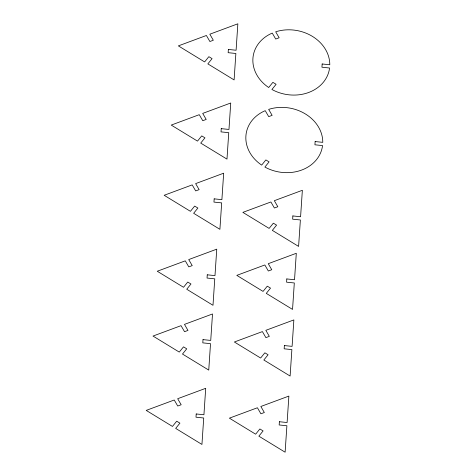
<?xml version="1.0" encoding="UTF-8"?>
<svg xmlns="http://www.w3.org/2000/svg" width="476" height="476" viewBox="0 0 476 476"><rect width="100%" height="100%" fill="white"/><g stroke="black" fill="none" stroke-linecap="round" stroke-linejoin="round"><path stroke-width="0.71" d="M196.207 413.965L195.993 417.202L203.716 417.999L201.943 444.441L175.686 428.4L179.916 423.152L176.697 421.195L172.467 426.437L146.209 410.395L174.24 399.995L177.732 406.034L181.166 404.755L177.673 398.721L205.703 388.315L203.93 414.757L196.207 413.965M203.014 339.626L202.8 342.869L210.517 343.66L208.75 370.102L182.492 354.061L186.723 348.819L183.504 346.855L179.274 352.097L153.01 336.062L181.041 325.655L184.533 331.695L187.966 330.421L184.48 324.382L212.504 313.976L210.737 340.417L203.014 339.626M207.256 274.813L207.048 278.049L214.765 278.847L212.998 305.289L186.735 289.247L190.971 283.999L187.746 282.042L183.516 287.284L157.258 271.243L185.289 260.842L188.782 266.881L192.215 265.602L188.722 259.569L216.753 249.162L214.985 275.604L207.256 274.813M214.17 198.855L213.956 202.092L221.679 202.889L219.906 229.325L193.649 213.29L197.879 208.042L194.66 206.078L190.43 211.326L164.172 195.285L192.197 184.884L195.69 190.924L199.123 189.644L195.636 183.611L223.666 173.204L221.893 199.646L214.17 198.855M221.239 128.645L221.031 131.888L228.748 132.679L226.981 159.121L200.717 143.086L204.954 137.838L201.729 135.874L197.504 141.116L171.241 125.081L199.271 114.68L202.764 120.72L206.197 119.44L202.705 113.401L230.735 103L228.968 129.442L221.239 128.645M228.367 49.444L228.153 52.687L235.87 53.479L234.103 79.92L207.845 63.885L212.076 58.637L208.857 56.674L204.626 61.922L178.363 45.88L206.394 35.48L209.886 41.519L213.319 40.24L209.833 34.201L237.857 23.8L236.09 50.242L228.367 49.444M286.802 278.936L286.594 282.179L294.311 282.97L292.544 309.412L266.28 293.377L270.517 288.129L267.292 286.165L263.061 291.407L236.804 275.372L264.834 264.965L268.327 271.011L271.76 269.731L268.268 263.692L296.298 253.291L294.531 279.733L286.802 278.936M279.382 421.724L279.168 424.967L286.891 425.758L285.118 452.2L258.861 436.165L263.091 430.917L259.872 428.953L255.642 434.195L229.384 418.16L257.415 407.753L260.907 413.799L264.335 412.519L260.848 406.48L288.878 396.08L287.105 422.521L279.382 421.724M284.374 345.57L284.16 348.807L291.877 349.604L290.11 376.046L263.847 360.005L268.083 354.757L264.864 352.799L260.634 358.041L234.37 342L262.401 331.599L265.894 337.639L269.327 336.359L265.834 330.326L293.865 319.92L292.097 346.361L284.374 345.57M292.865 215.937L292.651 219.18L300.374 219.971L298.601 246.413L272.343 230.378L276.574 225.13L273.355 223.167L269.124 228.415L242.867 212.373L270.898 201.973L274.39 208.012L277.823 206.733L274.331 200.694L302.361 190.293L300.588 216.735L292.865 215.937M315.142 141.562L314.928 144.799L322.561 145.585A38.681 32.404 10.9 0 1 264.894 167.064L269.077 161.876L265.858 159.912L261.675 165.101A38.681 32.404 10.9 0 1 265.239 110.658L268.696 116.632L272.129 115.353L268.672 109.379A38.681 32.404 10.9 0 1 322.776 142.348L315.142 141.562M322.157 63.98L321.943 67.223L329.576 68.008A38.681 32.404 10.9 0 1 271.915 89.482L276.098 84.3L272.873 82.336L268.69 87.519A38.681 32.404 10.9 0 1 272.26 33.082L275.711 39.05L279.144 37.771L275.693 31.803A38.681 32.404 10.9 0 1 329.791 64.766L322.157 63.98"/></g></svg>
